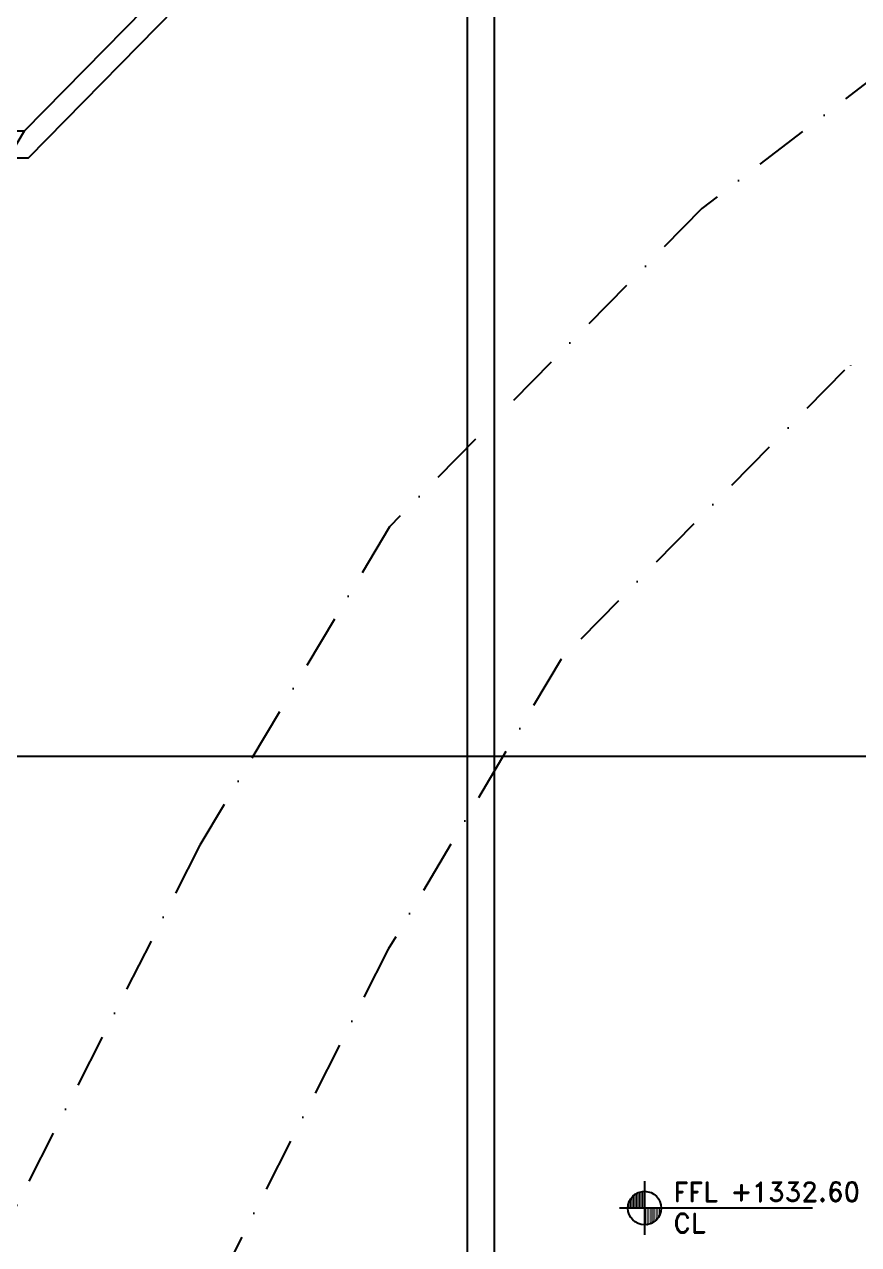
# Model space of a CAD drawing. Header units: centimetres. Extents: x 96271 to 179142, y 9855 to 112216.
# Drawn here: x 137765 to 138541, y 71701 to 72835 of the extents above; entities that cross this region are included whole.
import ezdxf

# ---------------------------------------------------------------- set-up
doc = ezdxf.new("R2010")
doc.units = ezdxf.units.CM
doc.header["$LTSCALE"] = 100
doc.header["$MEASUREMENT"] = 0
doc.linetypes.add('DASHDOT', pattern=[1, 0.5, -0.25, 0, -0.25])
doc.layers.get('0').update_dxf_attribs({"linetype": 'CONTINUOUS'})
for name, color, linetype in [('A-Otln-Lot Limit', 4, 'CONTINUOUS'), ('A-Patt', 8, 'CONTINUOUS'), ('A-Setback', 3, 'DASHDOT'), ('plan-elevation level', 7, 'CONTINUOUS')]:
    doc.layers.add(name, color=color, linetype=linetype)
doc.layers.add('A-Sect-Iden', color=191, linetype='CONTINUOUS', lineweight=25)
doc.styles.add('ROMAND', font='romand.shx', dxfattribs={"height": 10})
pattern_1 = [(90, (894916.29, -703049.082), (14.2875, 7.14375), [0, -14.2875])]

# ---------------------------------------------------------------- blocks, each defined once
blk = doc.blocks.new('CL-FFL-PLAN')
at = {"layer": 'plan-elevation level'}
h = blk.add_hatch(dxfattribs=at)
h.set_pattern_fill('DOTS', color=232, scale=9, angle=90, style=0)
h.set_pattern_definition(pattern_1)
h.paths.add_polyline_path([(-1229, 207), (-1229, 50), (-1385, 50, -0.414214)])
h = blk.add_hatch(dxfattribs=at)
h.set_pattern_fill('DOTS', color=232, scale=9, angle=90, style=0)
h.set_pattern_definition(pattern_1)
h.paths.add_polyline_path([(-1229, 50), (-1072, 50, -0.414214), (-1229, -106)])
at = {"layer": 'plan-elevation level', "color": 7, "ltscale": 111}
for p, q in [((-1229, 301), (-1229, -200)), ((337, 50), (-1463, 50))]:
    blk.add_line(p, q, dxfattribs=at)
blk.add_circle((-1229, 50), 156, dxfattribs=at)
at = {"layer": 'plan-elevation level', "color": 111, "ltscale": 111, "style": 'ROMAND'}
for s, p in [('FFL', (-960, 110)), ('CL', (-960, -180))]:
    blk.add_text(s, height=180, dxfattribs=at).set_placement(p)
for tag, p in [('FFL', (-424, 113)), ('CL', (-417, -180))]:
    blk.add_attdef(tag, p, '', height=180, dxfattribs=at)

msp = doc.modelspace()

# ---------------------------------------------------------------- linework, layer by layer
at = {"layer": 'A-Otln-Lot Limit'}
msp.add_lwpolyline([(141067.674, 74831.553), (140676.875, 74495.062), (139793.77, 74086.69), (138863.934, 73652.538), (138063.055, 73039.951), (137764.679, 72736.25), (137507.537, 72304.572), (137168.607, 71639.559)], dxfattribs=at)
at = {"layer": 'A-Patt'}
for points in [[(140952.799, 74495.062), (140676.875, 74495.062), (139793.77, 74086.69), (138863.934, 73652.538), (138063.055, 73039.951), (137764.679, 72736.25), (137010.4, 72736.25), (136973.348, 70864.809)], [(140952.799, 74475.062), (140681.275, 74475.062), (139802.198, 74068.552), (138874.361, 73635.334), (138076.329, 73024.925), (137768.154, 72711.25), (137034.91, 72711.25), (136998.343, 70864.314)], [(141005.67, 72835.533), (140966.49, 74065.329), (139736.559, 74065.329), (139736.559, 73650.329), (138876.559, 73650.329), (138876.559, 73125.329), (138176.559, 73125.329), (138176.559, 71456.548)], [(140980.657, 72835.533), (140942.274, 74040.329), (139761.559, 74040.329), (139761.559, 73625.329), (138901.559, 73625.329), (138901.559, 73100.329), (138201.559, 73100.329), (138201.559, 71505.183)]]:
    msp.add_lwpolyline(points, dxfattribs=at)
at = {"layer": 'A-Sect-Iden'}
msp.add_line((136383.148, 72155.286), (141114.439, 72155.286), dxfattribs=at)
at = {"layer": 'A-Setback'}
for points in [[(141393.919, 74452.654), (140950.164, 74070.567), (140004.469, 73633.251), (139124.62, 73222.439), (138394.927, 72664.302), (138104.345, 72368.535), (137928.014, 72072.517), (137638.607, 71504.673)], [(141524.417, 74301.094), (141059.48, 73900.768), (140088.748, 73451.875), (139228.894, 73050.399), (138527.676, 72514.042), (138263.864, 72245.523), (138103.213, 71975.827), (137816.799, 71413.856)]]:
    msp.add_lwpolyline(points, dxfattribs=at)

# ---------------------------------------------------------------- block references
at = {"layer": 'plan-elevation level'}
ref = msp.add_blockref('CL-FFL-PLAN', (138464.254, 71730.323), dxfattribs=dict(at, xscale=0.09982510700227937, yscale=0.09982510700227937, zscale=0.09982510700227937))
ref.add_attrib('FFL', '+1332.60', (138421.931, 71741.556), dxfattribs={"layer": '0', "color": 111, "ltscale": 111, "height": 17.9685, "style": 'ROMAND'})

doc.saveas('drawing.dxf')
